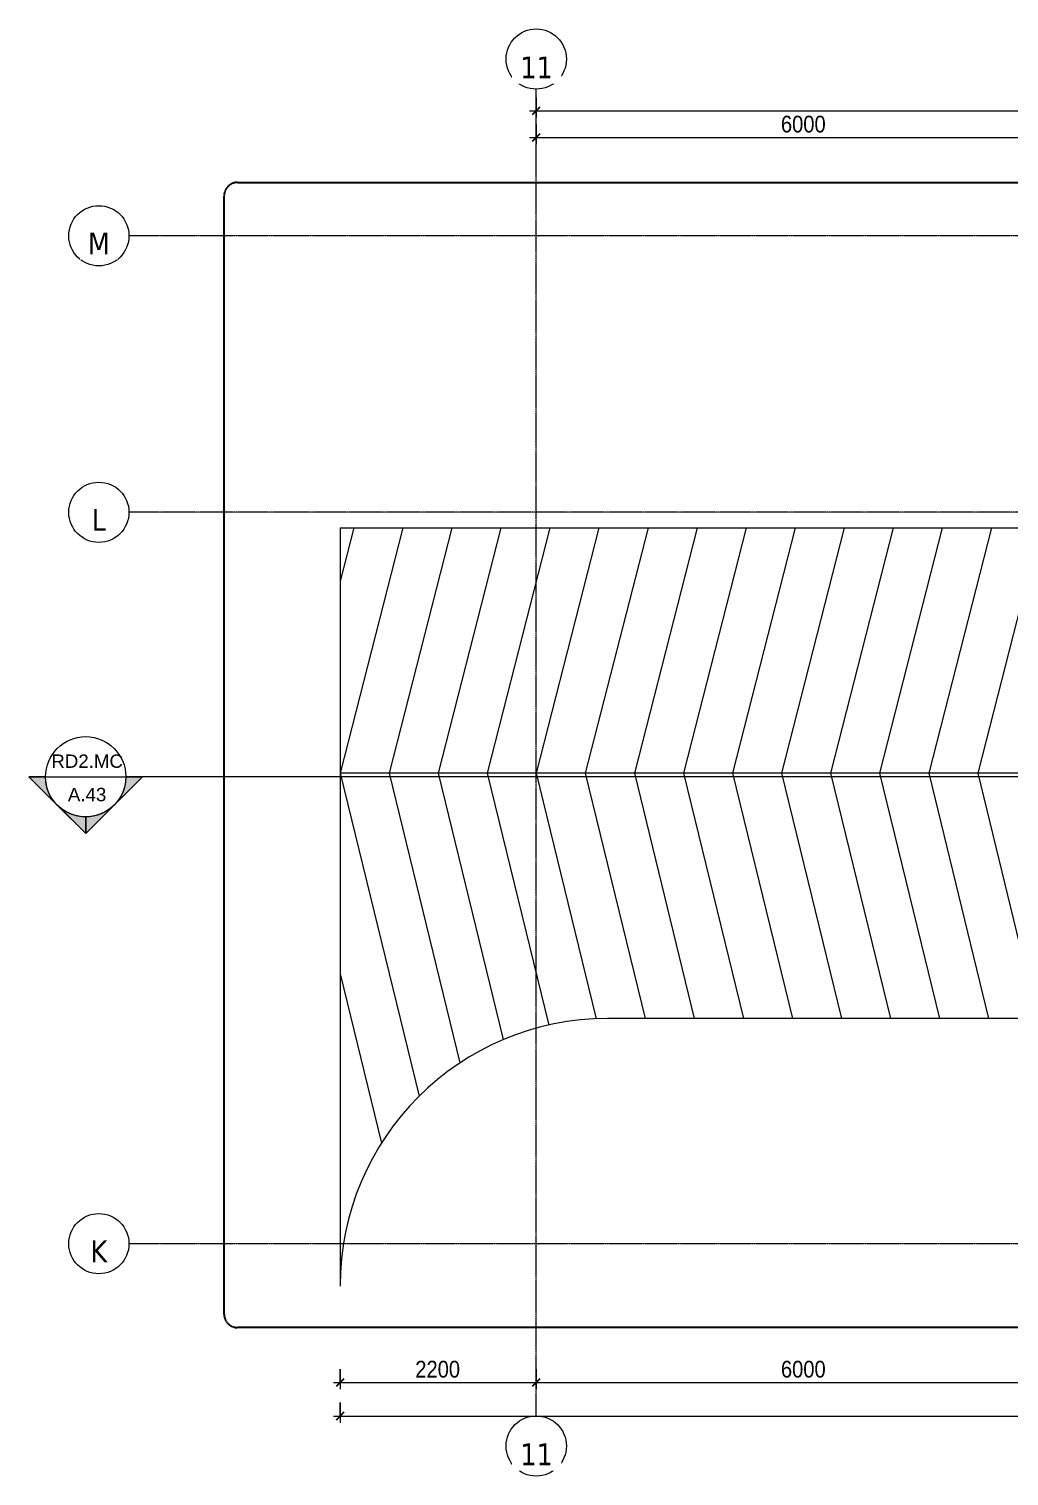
# Model space of a CAD drawing. Header units: millimetres. Extents: x 94264 to 187823, y -5375 to 75426.
# Drawn here: x 94264 to 105254, y 59132 to 75356 of the extents above; entities that cross this region are included whole.
import ezdxf

# ---------------------------------------------------------------- set-up
doc = ezdxf.new("R2010")
doc.units = ezdxf.units.MM
for name, pattern in [('Dash - Tight', [4.5, 3, -1.5]), ('Dash Dot 3_16_', [7.9375, 4.7625, -1.5875, 0, -1.5875]), ('Grid Line', [22.225, 12.7, -3.175, 3.175, -3.175]), ('Hidden', [7.14375, 4.7625, -2.38125])]:
    doc.linetypes.add(name, pattern=pattern)
for name, color, linetype, lineweight in [('A-ANNO-DIMS', 211, 'Continuous', 9), ('A-ANNO-DIMS-75', 211, 'Continuous', 9), ('A-DETL-GENF-2', 92, 'Dash - Tight', 18), ('A-DETL-GENF-3', 92, 'Hidden', 25), ('A-DETL-THIN', 151, 'Continuous', 18), ('G-ANNO-SYMB', 111, 'Continuous', 9), ('G-ANNO-SYMB-1', 111, 'Dash Dot 3_16_', 18), ('S-GRID-1', 1, 'Grid Line', 9), ('S-GRID-IDEN', 1, 'Continuous', 9)]:
    doc.layers.add(name, color=color, linetype=linetype, lineweight=lineweight)
doc.styles.add('Arial', font='arial.ttf', dxfattribs={"height": 150})
doc.styles.add('Tahoma_B', font='tahomabd.ttf', dxfattribs={"height": 243.75})
doc.styles.add('UTM Avo', font='', dxfattribs={"width": 0.9, "height": 187.5})
doc.styles.get('UTM Avo').set_extended_font_data('UTM Avo')
doc.dimstyles.new('1_Dim_chi_tiet_2_5', dxfattribs={"dimscale": 304.8, "dimtxt": 187.368928, "dimasz": 0.295276, "dimexe": 0.246063, "dimexo": 0.0625, "dimgap": 0.024606, "dimtad": 1, "dimdec": 0, "dimrnd": 5, "dimzin": 0, "dimdsep": 46, "dimtxsty": 'UTM Avo', "dimblk1": 'OBLIQUE', "dimblk2": 'OBLIQUE', "dimsah": 1, "dimcen": 0.09, "dimdle": 0.246063, "dimazin": 0, "dimtfac": 1, "dimtdec": 4, "dimtix": 1, "dimtmove": 0, "dimatfit": 3, "dimfxl": 0.492126, "dimfxlon": 1, "dimtvp": 1, "dimtolj": 1, "dimtzin": 0, "dimarcsym": 2})

# ---------------------------------------------------------------- blocks, each defined once
blk = doc.blocks.new('BORDER VIEW - BORDER VIEW-2145816-TKCS_RAMP DỐC 2 - MẶT BẰNG HẦM')
at = {"layer": 'A-DETL-GENF-3'}
for p, q in [((150, 12838), (20414, 12838)), ((0, 150), (0, 12688)), ((20564, 12688), (20564, 150)), ((20414, 0), (150, 0))]:
    blk.add_line(p, q, dxfattribs=at)
for centre, start, end in [((150, 12688), 90, 180), ((20414, 12688), 0, 90), ((150, 150), 180, 270), ((20414, 150), 270, 360)]:
    blk.add_arc(centre, 150, start, end, dxfattribs=at)
blk = doc.blocks.new('Grid - M_Grid Head - Circle-353313-TKCS_RAMP DỐC 2 - MẶT BẰNG HẦM')
at = {"layer": 'S-GRID-IDEN'}
blk.add_circle((0, 0), 4.5, dxfattribs=at)
blk = doc.blocks.new('Section - M_Section Head - Filled-352373-TKCS_RAMP DỐC 2 - MẶT BẰNG HẦM')
at = {"layer": 'G-ANNO-SYMB'}
h = blk.add_hatch(color=256, dxfattribs=at)
edge = h.paths.add_edge_path()
edge.add_line((-6, 8.49), (-6, 6))
edge.add_arc((-6, 0), 6, 90, 135)
edge.add_line((-10.24, 4.24), (-6, 8.49))
h = blk.add_hatch(color=256, dxfattribs=at)
edge = h.paths.add_edge_path()
edge.add_line((-6, 8.49), (-1.76, 4.24))
edge.add_arc((-6, 0), 6, 45, 90)
edge.add_line((-6, 6), (-6, 8.49))
h = blk.add_hatch(color=256, dxfattribs=at)
edge = h.paths.add_edge_path()
edge.add_line((-14.49, 0), (-10.24, 4.24))
edge.add_arc((-6, 0), 6, 135, 180)
edge.add_line((-12, 0), (-14.49, 0))
h = blk.add_hatch(color=256, dxfattribs=at)
edge = h.paths.add_edge_path()
edge.add_line((2.49, 0), (0, 0))
edge.add_arc((-6, 0), 6, 360, 405)
edge.add_line((-1.76, 4.24), (2.49, 0))
for p, q in [((-6, 8.49), (-14.49, 0)), ((-6, 8.49), (-10.24, 4.24)), ((-6, 8.49), (2.49, 0)), ((-6, 6), (-6, 8.49)), ((-6, 8.49), (-6, 6)), ((-1.76, 4.24), (-6, 8.49)), ((-10.24, 4.24), (-14.49, 0)), ((2.49, 0), (-1.76, 4.24)), ((-14.49, 0), (-12, 0)), ((0, 0), (2.49, 0)), ((-12, 0), (-14.49, 0)), ((0, 0), (2.49, 0))]:
    blk.add_line(p, q, dxfattribs=at)
for start, end in [(360, 180), (90, 135), (45, 90), (135, 180), (360, 45), (180, 360)]:
    blk.add_arc((-6, 0), 6, start, end, dxfattribs=at)
blk = doc.blocks.new('DIMBLOCK1-TKCS_RAMP DỐC 2 - MẶT BẰNG HẦM')
at = {"layer": 'A-ANNO-DIMS-75'}
for p, q in [((97753, 60330), (97753, 60105)), ((97753, 60180), (97753, 60330)), ((99953, 60330), (99953, 60105)), ((99953, 60180), (99953, 60330)), ((97678, 60180), (99953, 60180))]:
    blk.add_line(p, q, dxfattribs=at)
at = {"layer": 'A-ANNO-DIMS-75', "lineweight": 25}
for p, q in [((97753, 60180), (97798, 60225)), ((99953, 60180), (99998, 60225)), ((97753, 60180), (97708, 60135)), ((99953, 60180), (99908, 60135))]:
    blk.add_line(p, q, dxfattribs=at)
at = {"layer": 'A-ANNO-DIMS-75', "color": 0, "insert": (98596, 60424), "char_height": 187.5, "width": 616.24, "attachment_point": 1, "line_spacing_factor": 1.110334, "style": 'UTM Avo'}
blk.add_mtext('2200', dxfattribs=at)
blk = doc.blocks.new('_Oblique')
at = {"color": 0, "linetype": 'ByBlock', "lineweight": -2}
blk.add_line((-0.5, -0.5), (0.5, 0.5), dxfattribs=at)
blk = doc.blocks.new('DIMBLOCK2-TKCS_RAMP DỐC 2 - MẶT BẰNG HẦM')
at = {"layer": 'A-ANNO-DIMS-75'}
for p, q in [((99953, 60330), (99953, 60105)), ((99953, 60180), (99953, 60330)), ((105953, 60330), (105953, 60105)), ((105953, 60180), (105953, 60330)), ((99953, 60180), (105953, 60180))]:
    blk.add_line(p, q, dxfattribs=at)
at = {"layer": 'A-ANNO-DIMS-75', "lineweight": 25}
for p, q in [((99953, 60180), (99998, 60225)), ((105953, 60180), (105998, 60225)), ((99953, 60180), (99908, 60135)), ((105953, 60180), (105908, 60135))]:
    blk.add_line(p, q, dxfattribs=at)
at = {"layer": 'A-ANNO-DIMS-75', "color": 0, "insert": (102696, 60424), "char_height": 187.5, "width": 616.24, "attachment_point": 1, "line_spacing_factor": 1.110334, "style": 'UTM Avo'}
blk.add_mtext('6000', dxfattribs=at)
blk = doc.blocks.new('DIMBLOCK6-TKCS_RAMP DỐC 2 - MẶT BẰNG HẦM')
at = {"layer": 'A-ANNO-DIMS-75'}
for p, q in [((97753, 59955), (97753, 59730)), ((97753, 59805), (97753, 59955)), ((114953, 59955), (114953, 59730)), ((114953, 59805), (114953, 59955)), ((97678, 59805), (115028, 59805))]:
    blk.add_line(p, q, dxfattribs=at)
at = {"layer": 'A-ANNO-DIMS-75', "lineweight": 25}
for p, q in [((97753, 59805), (97708, 59760)), ((97753, 59805), (97798, 59850)), ((114953, 59805), (114908, 59760)), ((114953, 59805), (114998, 59850))]:
    blk.add_line(p, q, dxfattribs=at)
at = {"layer": 'A-ANNO-DIMS-75', "color": 0, "insert": (106032, 60049), "char_height": 187.5, "width": 770.29, "attachment_point": 1, "line_spacing_factor": 1.110334, "style": 'UTM Avo'}
blk.add_mtext('17200', dxfattribs=at)
blk = doc.blocks.new('DIMBLOCK7-TKCS_RAMP DỐC 2 - MẶT BẰNG HẦM')
at = {"layer": 'A-ANNO-DIMS-75'}
for p, q in [((99953, 74587), (99953, 74362)), ((99953, 74437), (99953, 74587)), ((116453, 74587), (116453, 74362)), ((116453, 74437), (116453, 74587)), ((99878, 74437), (116528, 74437))]:
    blk.add_line(p, q, dxfattribs=at)
at = {"layer": 'A-ANNO-DIMS-75', "lineweight": 25}
for p, q in [((99953, 74437), (99998, 74482)), ((116453, 74437), (116498, 74482)), ((99953, 74437), (99908, 74392)), ((116453, 74437), (116408, 74392))]:
    blk.add_line(p, q, dxfattribs=at)
at = {"layer": 'A-ANNO-DIMS-75', "color": 0, "insert": (107882, 74680), "char_height": 187.5, "width": 770.29, "attachment_point": 1, "line_spacing_factor": 1.110334, "style": 'UTM Avo'}
blk.add_mtext('16500', dxfattribs=at)
blk = doc.blocks.new('DIMBLOCK8-TKCS_RAMP DỐC 2 - MẶT BẰNG HẦM')
at = {"layer": 'A-ANNO-DIMS-75'}
for p, q in [((99953, 74289), (99953, 74064)), ((99953, 74139), (99953, 74289)), ((105953, 74289), (105953, 74064)), ((105953, 74139), (105953, 74289)), ((99878, 74139), (105953, 74139))]:
    blk.add_line(p, q, dxfattribs=at)
at = {"layer": 'A-ANNO-DIMS-75', "lineweight": 25}
for p, q in [((99953, 74139), (99998, 74184)), ((105953, 74139), (105998, 74184)), ((99953, 74139), (99908, 74094)), ((105953, 74139), (105908, 74094))]:
    blk.add_line(p, q, dxfattribs=at)
at = {"layer": 'A-ANNO-DIMS-75', "color": 0, "insert": (102696, 74383), "char_height": 187.5, "width": 616.24, "attachment_point": 1, "line_spacing_factor": 1.110334, "style": 'UTM Avo'}
blk.add_mtext('6000', dxfattribs=at)

msp = doc.modelspace()

# ---------------------------------------------------------------- linework, layer by layer
at = {"layer": 'A-DETL-THIN'}
for p, q in [((97752.6, 69761.9), (97752.6, 61261.9)), ((97752.6, 69761.9), (105952.6, 69761.9)), ((98455.5, 69761.9), (97752.6, 67011.9)), ((97905.5, 69761.9), (97752.6, 69163.7)), ((99005.5, 69761.9), (98302.6, 67011.9)), ((99555.5, 69761.9), (98852.6, 67011.9)), ((100105.5, 69761.9), (99402.6, 67011.9)), ((100655.9, 69763.5), (99952.6, 67011.9)), ((101205.5, 69761.9), (100502.6, 67011.9)), ((101755.5, 69761.9), (101052.6, 67011.9)), ((102305.5, 69761.9), (101602.6, 67011.9)), ((102855.5, 69761.9), (102152.6, 67011.9)), ((103405.5, 69761.9), (102702.6, 67011.9)), ((103955.5, 69761.9), (103252.6, 67011.9)), ((104505.5, 69761.9), (103802.6, 67011.9)), ((105055.5, 69761.9), (104352.6, 67011.9)), ((105605.5, 69761.9), (104902.6, 67011.9)), ((114952.6, 67011.9), (97752.6, 67011.9)), ((97752.6, 67011.9), (98637.8, 63389.8)), ((98302.6, 67011.9), (99096.5, 63763.4)), ((98852.6, 67011.9), (99582.7, 64024.4)), ((99402.6, 67011.9), (100092.6, 64188.4)), ((99952.6, 67011.9), (100625.3, 64259.2)), ((100502.6, 67011.9), (101174.6, 64261.9)), ((101052.6, 67011.9), (101724.6, 64261.9)), ((101602.6, 67011.9), (102274.6, 64261.9)), ((102152.6, 67011.9), (102824.6, 64261.9)), ((102702.6, 67011.9), (103374.6, 64261.9)), ((103252.6, 67011.9), (103924.6, 64261.9)), ((103802.6, 67011.9), (104474.6, 64261.9)), ((104352.6, 67011.9), (105024.6, 64261.9)), ((104902.6, 67011.9), (105574.6, 64261.9)), ((97752.6, 64761.4), (98216.2, 62864.1)), ((107452.6, 64261.9), (100752.6, 64261.9))]:
    msp.add_line(p, q, dxfattribs=at)
msp.add_arc((100752.6, 61261.9), 3000, 90, 180, dxfattribs=at)
at = {"layer": 'G-ANNO-SYMB'}
msp.add_line((94450.4, 66971.7), (95350.4, 66971.7), dxfattribs=at)
at = {"layer": 'G-ANNO-SYMB-1'}
msp.add_line((118382.5, 66971.7), (95350.4, 66971.7), dxfattribs=at)
at = {"layer": 'S-GRID-1'}
for p, q in [((97260.6, 73036.9), (95385.6, 73036.9)), ((116226.2, 73036.9), (97260.6, 73036.9)), ((99952.6, 61681.8), (99952.6, 72805.9)), ((97260.6, 69936.9), (95385.6, 69936.9)), ((116226.2, 69936.9), (97260.6, 69936.9)), ((97260.6, 61736.9), (95385.6, 61736.9)), ((116226.2, 61736.9), (97260.6, 61736.9)), ((99952.6, 59806.8), (99952.6, 61681.8))]:
    msp.add_line(p, q, dxfattribs=at)

# ---------------------------------------------------------------- block references
at = {"layer": 'A-DETL-GENF-2'}
msp.add_blockref('BORDER VIEW - BORDER VIEW-2145816-TKCS_RAMP DỐC 2 - MẶT BẰNG HẦM', (96452.6, 60796.9), dxfattribs=at)
at = {"layer": 'G-ANNO-SYMB', "extrusion": (0, 0, -1), "xscale": 74.99999999999996, "yscale": 74.99999999999996, "zscale": 74.99999999999996, "rotation": 180}
msp.add_blockref('Section - M_Section Head - Filled-352373-TKCS_RAMP DỐC 2 - MẶT BẰNG HẦM', (-95350.4, 66971.7), dxfattribs=at)
at = {"layer": 'S-GRID-IDEN', "xscale": 74.99999999999996, "yscale": 74.99999999999996, "zscale": 74.99999999999996}
for p in [(99952.6, 75018.4), (99952.6, 59469.3)]:
    msp.add_blockref('Grid - M_Grid Head - Circle-353313-TKCS_RAMP DỐC 2 - MẶT BẰNG HẦM', p, dxfattribs=at)
at = {"layer": 'S-GRID-IDEN', "xscale": 74.99999999999996, "yscale": 74.99999999999996, "zscale": 74.99999999999996, "rotation": 89.9999999999998}
for p in [(95048.1, 73036.9), (95048.1, 69936.9), (95048.1, 61736.9)]:
    msp.add_blockref('Grid - M_Grid Head - Circle-353313-TKCS_RAMP DỐC 2 - MẶT BẰNG HẦM', p, dxfattribs=at)

# ---------------------------------------------------------------- texts
at = {"layer": 'G-ANNO-SYMB', "char_height": 150, "attachment_point": 5, "line_spacing_factor": 0.936439, "style": 'Arial'}
for s, insert, width in [('\\pt952.5,1905,2857.5,3810,4762.5,5715,6667.5,7620,8572.5,9525,10477.5,11430,12382.5,13335,14287.5,15240,16192.5,17145,18097.5,19050,20002.5,20955,21907.5,22860,23812.5,24765,25717.5,26670,27622.5,28575,29527.5,30480;RD2.MC', (94916.4, 67145.7), 819), ('\\pt952.5,1905,2857.5,3810,4762.5,5715,6667.5,7620,8572.5,9525,10477.5,11430,12382.5,13335,14287.5,15240,16192.5,17145,18097.5,19050,20002.5,20955,21907.5,22860,23812.5,24765,25717.5,26670,27622.5,28575,29527.5,30480;A.43', (94916.4, 66771.5), 446.25)]:
    msp.add_mtext(s, dxfattribs=dict(at, insert=insert, width=width))

# ---------------------------------------------------------------- dimensions: what is measured, and where the dimension line sits
at = {"layer": 'A-ANNO-DIMS'}
for base, p1, p2, override, picture, middle in [((105952.6, 74139), (99952.6, 74289), (105952.6, 74289), {"dimpost": '<>', "dimfxl": 6000}, 'DIMBLOCK8-TKCS_RAMP DỐC 2 - MẶT BẰNG HẦM', (102952.6, 74243.5)), ((99952.6, 60180.1), (97752.6, 60330.1), (99952.6, 60330.1), {"dimpost": '<>', "dimfxl": 2200}, 'DIMBLOCK1-TKCS_RAMP DỐC 2 - MẶT BẰNG HẦM', (98852.6, 60284.6)), ((105952.6, 60180.1), (99952.6, 60330.1), (105952.6, 60330.1), {"dimpost": '<>', "dimfxl": 6000}, 'DIMBLOCK2-TKCS_RAMP DỐC 2 - MẶT BẰNG HẦM', (102952.6, 60284.6)), ((114952.6, 59805.1), (97752.6, 59955.1), (114952.6, 59955.1), {"dimpost": '<>', "dimfxl": 17200}, 'DIMBLOCK6-TKCS_RAMP DỐC 2 - MẶT BẰNG HẦM', (106352.6, 59909.6))]:
    dim = msp.add_linear_dim(base=base, p1=p1, p2=p2, dimstyle='1_Dim_chi_tiet_2_5', override=override, dxfattribs=at)
    dim.commit()
    dim.dimension.update_dxf_attribs({"geometry": picture, "text_midpoint": middle})

# ---------------------------------------------------------------- next in the draw order: texts
at = {"layer": 'S-GRID-IDEN', "char_height": 243.75, "attachment_point": 5, "line_spacing_factor": 0.996129, "style": 'Tahoma_B', "bg_fill": 3, "box_fill_scale": 1.25, "bg_fill_color": 256, "bg_fill_true_color": 13158600, "bg_fill_transparency": 0}
for s, insert, width in [('\\pt952.49944,1904.99888,2857.50075,3810.00019,4762.49962,5714.99906,6667.50094,7620.00037,8572.49981,9524.99925,10477.50113,11430.00056,12382.5,13334.99944,14287.49888,15240.00075,16192.50019,17144.99963,18097.49906,19050.00094,20002.50038,20954.99981,21907.49925,22860.00113,23812.50056,24765,25717.49944,26669.99887,27622.50075,28575.00019,29527.49963,30479.99906;11', (99955.7, 74924.8), 432), ('\\pt952.49944,1904.99888,2857.50075,3810.00019,4762.49962,5714.99906,6667.50094,7620.00037,8572.49981,9524.99925,10477.50113,11430.00056,12382.5,13334.99944,14287.49888,15240.00075,16192.50019,17144.99963,18097.49906,19050.00094,20002.50038,20954.99981,21907.49925,22860.00113,23812.50056,24765,25717.49944,26669.99887,27622.50075,28575.00019,29527.49963,30479.99906;M', (95047.4, 72951), 303), ('\\pt952.49944,1904.99888,2857.50075,3810.00019,4762.49962,5714.99906,6667.50094,7620.00037,8572.49981,9524.99925,10477.50113,11430.00056,12382.5,13334.99944,14287.49888,15240.00075,16192.50019,17144.99963,18097.49906,19050.00094,20002.50038,20954.99981,21907.49925,22860.00113,23812.50056,24765,25717.49944,26669.99887,27622.50075,28575.00019,29527.49963,30479.99906;L', (95047.4, 69851), 193.5), ('\\pt952.49944,1904.99888,2857.50075,3810.00019,4762.49962,5714.99906,6667.50094,7620.00037,8572.49981,9524.99925,10477.50113,11430.00056,12382.5,13334.99944,14287.49888,15240.00075,16192.50019,17144.99963,18097.49906,19050.00094,20002.50038,20954.99981,21907.49925,22860.00113,23812.50056,24765,25717.49944,26669.99887,27622.50075,28575.00019,29527.49963,30479.99906;K', (95047.4, 61651), 238.5), ('\\pt952.49944,1904.99888,2857.50075,3810.00019,4762.49962,5714.99906,6667.50094,7620.00037,8572.49981,9524.99925,10477.50113,11430.00056,12382.5,13334.99944,14287.49888,15240.00075,16192.50019,17144.99963,18097.49906,19050.00094,20002.50038,20954.99981,21907.49925,22860.00113,23812.50056,24765,25717.49944,26669.99887,27622.50075,28575.00019,29527.49963,30479.99906;11', (99955.7, 59375.7), 432)]:
    msp.add_mtext(s, dxfattribs=dict(at, insert=insert, width=width))

# ---------------------------------------------------------------- next in the draw order: linework, layer by layer
at = {"layer": 'S-GRID-1'}
msp.add_line((99952.6, 72805.9), (99952.6, 74680.9), dxfattribs=at)

# ---------------------------------------------------------------- next in the draw order: dimensions: what is measured, and where the dimension line sits
at = {"layer": 'A-ANNO-DIMS'}
dim = msp.add_linear_dim(base=(116452.6, 74436.9), p1=(99952.6, 74586.9), p2=(116452.6, 74586.9), dimstyle='1_Dim_chi_tiet_2_5', override={"dimpost": '<>', "dimfxl": 16500}, dxfattribs=at)
dim.commit()
dim.dimension.update_dxf_attribs({"geometry": 'DIMBLOCK7-TKCS_RAMP DỐC 2 - MẶT BẰNG HẦM', "text_midpoint": (108202.6, 74541.4)})

doc.saveas('drawing.dxf')
